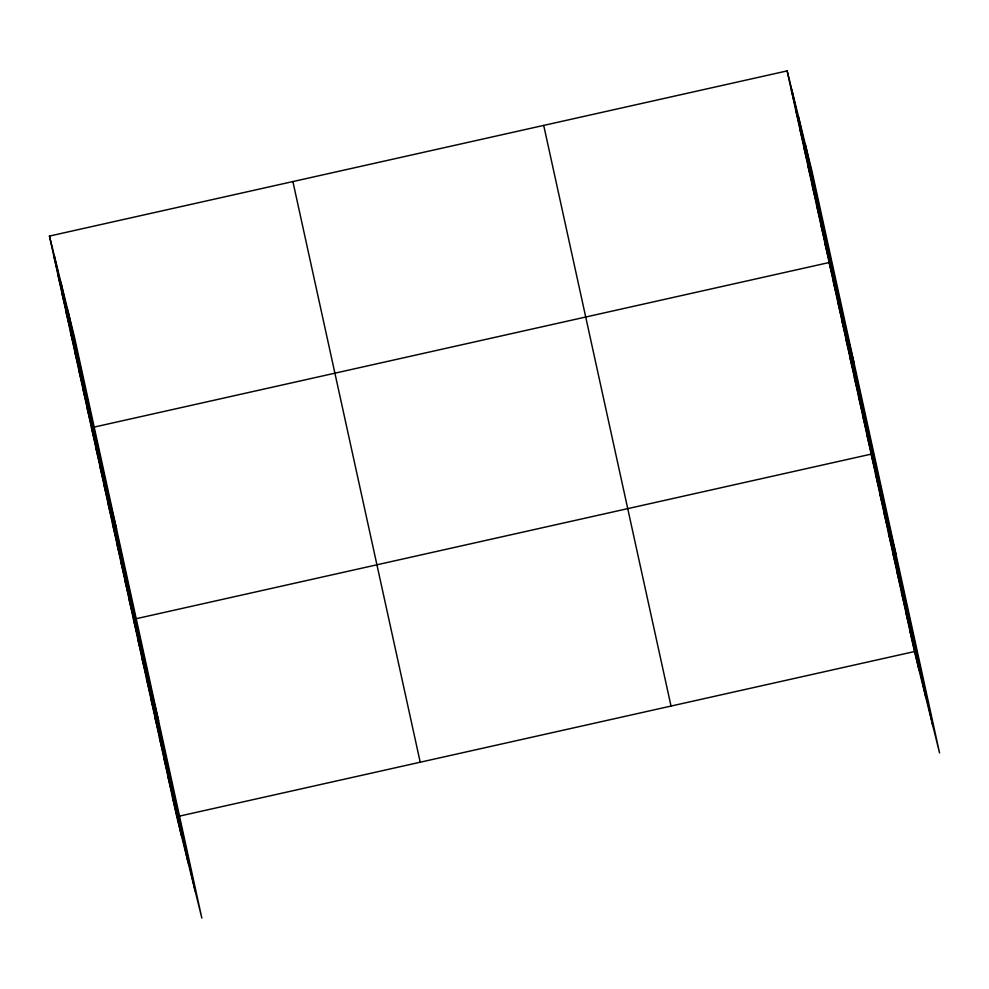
<?xml version="1.0" encoding="UTF-8"?>
<svg xmlns="http://www.w3.org/2000/svg" width="989" height="989" viewBox="0 0 989 989"><rect width="100%" height="100%" fill="white"/><g stroke="black" fill="none" stroke-linecap="round" stroke-linejoin="round"><path stroke-width="1.48" d="M49.45 236.074L74.534 337.447L201.855 918.101L176.771 816.729L49.45 236.074L787.145 70.899L812.229 172.271L939.55 752.926L914.466 651.553L787.145 70.899M176.771 816.729L914.466 651.553M791.348 90.061L796.021 108.963M795.552 109.223L800.225 128.125M799.742 128.385L804.428 147.287M803.946 147.546L808.631 166.449M808.149 166.708L812.834 185.611M812.352 185.87L817.038 204.772M816.555 205.032L821.229 223.934M820.759 224.194L825.432 243.096M824.962 243.356L829.635 262.258M854.249 363.89L829.153 262.518L91.47 427.693L116.554 529.066M833.356 281.68L838.042 300.582M837.559 300.841L842.245 319.744M841.763 320.003L846.448 338.906M845.966 339.165L850.639 358.067M850.169 358.327L854.842 377.229M854.372 377.489L859.045 396.391M858.576 396.651L863.249 415.553M862.767 415.8L867.452 434.715M866.97 434.962L871.655 453.877M896.257 555.497L871.173 454.124L133.478 619.312L158.574 720.684M875.5 473.867L880.185 492.782M879.827 493.61L884.512 512.525M884.166 513.353L888.839 532.267M888.493 533.096L893.166 552.01M892.82 552.839L897.493 571.741M897.147 572.582L901.832 591.484M901.474 592.324L906.159 611.227M905.8 612.067L910.486 630.97M910.14 631.81L914.813 650.713M53.653 255.236L58.326 274.151M57.856 274.398L62.53 293.313M62.06 293.56L66.733 312.475M66.251 312.722L70.936 331.636M70.454 331.884L75.139 350.786M74.657 351.046L79.343 369.948M78.86 370.207L83.546 389.11M83.064 389.369L87.737 408.272M87.267 408.531L91.94 427.433M95.661 446.855L100.346 465.757M99.864 466.017L104.55 484.919M104.068 485.179L108.753 504.081M108.271 504.341L112.956 523.243M112.474 523.502L117.147 542.405M116.677 542.664L121.35 561.567M120.881 561.826L125.554 580.728M125.084 580.988L129.757 599.89M129.275 600.15L133.96 619.052M137.805 639.055L142.49 657.957M142.144 658.785L146.817 677.7M146.471 678.528L151.144 697.443M150.798 698.271L155.471 717.186M155.125 718.014L159.81 736.929M159.452 737.757L164.137 756.672M163.778 757.5L168.464 776.414M168.118 777.243L172.791 796.145M172.445 796.986L177.118 815.888M805.491 145.062L932.812 725.703M798.556 117.023L925.877 697.665M791.818 89.801L919.14 670.455M543.703 125.405L671.024 706.059M292.892 181.568L420.214 762.222M67.808 310.237L195.117 890.891M60.861 282.199L188.182 862.853M54.123 254.989L181.444 835.631"/></g></svg>
